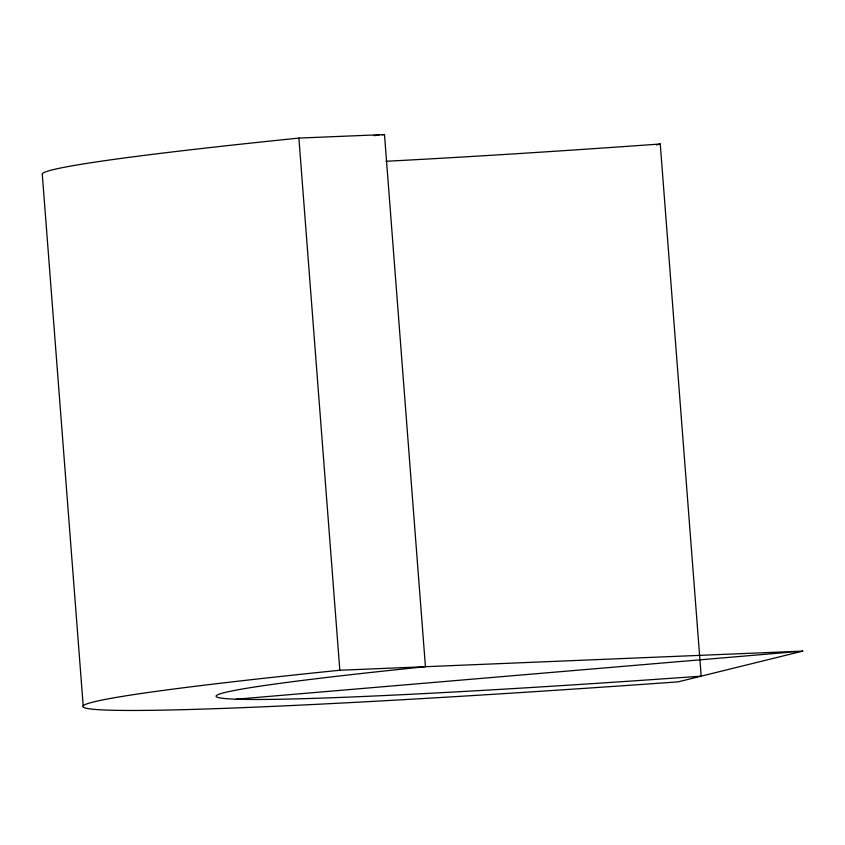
<?xml version="1.0" encoding="UTF-8"?>
<svg xmlns="http://www.w3.org/2000/svg" width="845" height="845" viewBox="0 0 845 845"><rect width="100%" height="100%" fill="white"/><g stroke="black" fill="none" stroke-linecap="round" stroke-linejoin="round"><path stroke-width="1.27" d="M656.407 144.939L660.251 143.999L701.192 676.158A588.352 17.449 -4.4 0 1 236.199 699.195A588.352 17.449 -4.4 0 1 425.436 666.705L384.496 134.545L298.887 138.084A721.841 21.41 -4.4 0 0 42.25 173.806L83.201 705.966M802.75 651.104L678.155 681.841A721.841 21.41 -4.4 0 1 107.664 710.117A721.841 21.41 -4.4 0 1 339.827 670.243L802.75 651.104L236.199 699.195M298.887 138.084L339.827 670.243M660.251 143.999A588.352 17.449 -4.4 0 1 385.964 161.279M373.986 135.623A588.352 17.449 -4.4 0 1 379.215 135.084M381.845 134.82A588.352 17.449 -4.4 0 1 384.496 134.545"/></g></svg>
